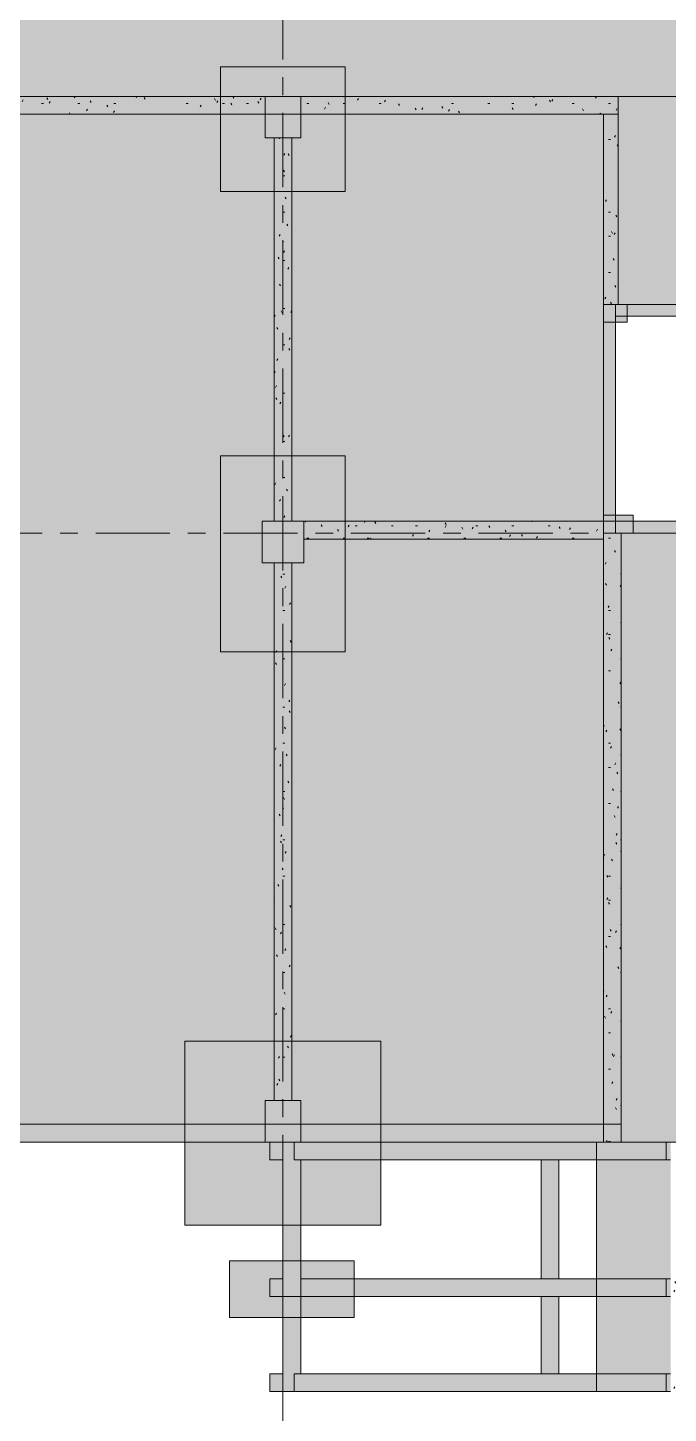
# Model space of a CAD drawing. Header units: millimetres. Extents: x -4000 to 187956, y -58990 to 162485.
# Drawn here: x 137131 to 147922, y -45821 to -22500 of the extents above; entities that cross this region are included whole.
import ezdxf

# ---------------------------------------------------------------- set-up
doc = ezdxf.new("R2010")
doc.units = ezdxf.units.MM
doc.linetypes.add('Grid Line 12_5mm', pattern=[2150, 1250, -300, 300, -300])
for name, color, linetype, lineweight in [('A-FLOR', 192, 'Continuous', 13), ('A-FLOR-PATT', 8, 'Continuous', 13), ('A-WALL', 113, 'Continuous', 13), ('A-WALL-PATT', 111, 'Continuous', 13), ('S-BEAM', 12, 'Continuous', 9), ('S-COLS', 52, 'Continuous', 9), ('S-GRID', 1, 'Continuous', 30)]:
    doc.layers.add(name, color=color, linetype=linetype, lineweight=lineweight)
pattern_1 = [(0, (0, 0), (812.8, 203.2), [33.528, -576.072, 33.528, -576.072, -3251.2]), (0, (0, 0), (812.8, 203.2), [-1219.2, 33.528, -1185.672, 33.528, -576.072, -1422.4]), (0, (0, 0), (812.8, 203.2), [-3048, 33.528, -372.872, 33.528, -982.472]), (120, (304.8, 101.6), (-582.37636, 602.30545), [33.528, -576.072, 33.528, -576.072, -3251.2]), (120, (304.8, 101.6), (-582.37636, 602.30545), [-1219.2, 33.528, -1185.672, 33.528, -576.072, -1422.4]), (120, (304.8, 101.6), (-582.37636, 602.30545), [-3048, 33.528, -372.872, 33.528, -982.472]), (240, (406.4, 508), (-230.42364, -805.50545), [33.528, -576.072, 33.528, -576.072, -3251.2]), (240, (406.4, 508), (-230.42364, -805.50545), [-1219.2, 33.528, -1185.672, 33.528, -576.072, -1422.4]), (240, (406.4, 508), (-230.42364, -805.50545), [-3048, 33.528, -372.872, 33.528, -982.472])]
pattern_2 = [(0, (2480.62, 0), (806.943, 203.2), [33.286, -571.921, 33.286, -571.921, -3227.771]), (0, (2480.62, 0), (806.943, 203.2), [-1210.414, 33.286, -1177.128, 33.286, -571.921, -1412.15]), (0, (2480.62, 0), (806.943, 203.2), [-3026.035, 33.286, -370.185, 33.286, -975.392]), (119.821, (2783.22, 101.6), (-579.43966, 604.50027), [33.468, -575.037, -3853.863]), (119.821, (2783.22, 101.6), (-579.43966, 604.50027), [-608.505, 33.468, -575.037, -3245.359]), (119.821, (2783.22, 101.6), (-579.43966, 604.50027), [-1217.009, 33.468, -1183.542, -2028.349]), (119.821, (2783.22, 101.6), (-579.43966, 604.50027), [-2434.019, 33.468, -575.037, -1419.844]), (119.821, (2783.22, 101.6), (-579.43966, 604.50027), [-3042.524, 33.468, -372.202, -1014.175]), (119.821, (2783.22, 101.6), (-579.43966, 604.50027), [-3448.194, 33.468, -980.707]), (240.179, (2884.1, 508), (-227.5056, -803.30884), [33.468, -575.037, -3853.863]), (240.179, (2884.1, 508), (-227.5056, -803.30884), [-608.505, 33.468, -575.037, -3245.359]), (240.179, (2884.1, 508), (-227.5056, -803.30884), [-1217.009, 33.468, -1183.542, -2028.349]), (240.179, (2884.1, 508), (-227.5056, -803.30884), [-2434.019, 33.468, -575.037, -1419.844]), (240.179, (2884.1, 508), (-227.5056, -803.30884), [-3042.524, 33.468, -372.202, -1014.175]), (240.179, (2884.1, 508), (-227.5056, -803.30884), [-3448.194, 33.468, -980.707])]

# ---------------------------------------------------------------- blocks, each defined once
blk = doc.blocks.new('CMF2_NHAPHUTRO_S_rvt-1-0_000')
at = {"layer": 'A-FLOR-PATT', "lineweight": 9}
h = blk.add_hatch(dxfattribs=at)
h.set_pattern_fill('FP_1', color=250, style=0, pattern_type=2)
h.set_pattern_definition(pattern_1)
h.paths.add_polyline_path([(55540, -41256), (56829, -41256), (56830, -23956), (63930, -23956), (63930, -31006), (78890, -31006), (78890, -23956), (146830, -23956), (146830, -30806), (147030, -30806), (147030, -27356), (150230, -27356), (150230, -30806), (161590, -30806), (161590, -23656), (177500, -23656), (177500, -22256), (55540, -22256), (55540, -31953)])
h.paths.add_polyline_path([(78690, -30806), (75490, -30806), (75490, -27356), (78690, -27356)])
h = blk.add_hatch(dxfattribs=at)
h.set_pattern_fill('FP_1', color=250, style=0, pattern_type=2)
h.set_pattern_definition(pattern_1)
h.paths.add_polyline_path([(65080, -42756), (65080, -39456), (62980, -39456), (62980, -42756)])
h.paths.add_polyline_path([(157780, -42656), (161080, -42656), (161080, -39556), (157780, -39556), (157780, -41297)])
h.paths.add_polyline_path([(166780, -42656), (170080, -42656), (170080, -39556), (166780, -39556), (166780, -41297)])
h.paths.add_polyline_path([(152080, -42656), (152080, -39556), (148780, -39556), (148780, -42656)])
h.paths.add_polyline_path([(139780, -42656), (143080, -42656), (143080, -39556), (139780, -39556), (139780, -41297)])
h.paths.add_polyline_path([(132580, -42656), (135880, -42656), (135880, -39556), (132580, -39556), (132580, -41297)])
h.paths.add_polyline_path([(128680, -42656), (128680, -39556), (125380, -39556), (125380, -42656)])
h.paths.add_polyline_path([(121480, -42656), (121480, -39556), (118180, -39556), (118180, -42656)])
h.paths.add_polyline_path([(108855, -42656), (112155, -42656), (112155, -39556), (108855, -39556), (108855, -41297)])
h.paths.add_polyline_path([(100180, -42656), (103480, -42656), (103480, -39556), (100180, -39556), (100180, -41297)])
h.paths.add_polyline_path([(96280, -42656), (96280, -39556), (92980, -39556), (92980, -42656), (93524, -42656)])
h.paths.add_polyline_path([(85780, -42656), (89080, -42656), (89080, -39556), (85780, -39556), (85780, -41297)])
h.paths.add_polyline_path([(78580, -42656), (81880, -42656), (81880, -39556), (78580, -39556), (78580, -41297)])
h.paths.add_polyline_path([(71380, -42656), (74680, -42656), (74680, -39556), (71380, -39556), (71380, -41297)])
h.paths.add_polyline_path([(58480, -42656), (58480, -39556), (55180, -39556), (55180, -42656), (57244, -42656)])
h.paths.add_polyline_path([(178250, -42206), (178250, -38906), (176150, -38906), (176150, -42206)])
h.paths.add_polyline_path([(167380, -33006), (169480, -33006), (169480, -29706), (167380, -29706), (167380, -31953)])
h.paths.add_polyline_path([(158380, -33006), (160480, -33006), (160480, -29706), (158380, -29706), (158380, -31953)])
h.paths.add_polyline_path([(140380, -33006), (142480, -33006), (142480, -29706), (140380, -29706), (140380, -31953)])
h.paths.add_polyline_path([(133180, -33006), (135280, -33006), (135280, -29706), (133180, -29706), (133180, -31953)])
h.paths.add_polyline_path([(125980, -33006), (128080, -33006), (128080, -29706), (125980, -29706), (125980, -31953)])
h.paths.add_polyline_path([(120733, -33006), (120880, -33006), (120880, -29706), (118780, -29706), (118780, -33006)])
h.paths.add_polyline_path([(111555, -33006), (111555, -29706), (109455, -29706), (109455, -33006)])
h.paths.add_polyline_path([(95680, -33006), (95680, -29706), (93580, -29706), (93580, -33006)])
h.paths.add_polyline_path([(102880, -33006), (102880, -29706), (100780, -29706), (100780, -33006), (102593, -33006)])
h.paths.add_polyline_path([(88480, -33006), (88480, -29706), (86380, -29706), (86380, -33006)])
h.paths.add_polyline_path([(71980, -33006), (74080, -33006), (74080, -29706), (71980, -29706), (71980, -31953)])
h.paths.add_polyline_path([(65080, -33006), (65080, -29706), (62980, -29706), (62980, -33006)])
h.paths.add_polyline_path([(57244, -33006), (57880, -33006), (57880, -29706), (55780, -29706), (55780, -33006)])
h.paths.add_polyline_path([(178250, -32906), (178250, -29806), (176150, -29806), (176150, -32906)])
h.paths.add_polyline_path([(158280, -27956), (160380, -27956), (160380, -27056), (158280, -27056), (158280, -27281)])
h.paths.add_polyline_path([(63180, -27956), (65280, -27956), (65280, -27056), (63180, -27056), (63180, -27281)])
h.paths.add_polyline_path([(120733, -25756), (120880, -25756), (120880, -22656), (118780, -22656), (118780, -25756)])
h.paths.add_polyline_path([(128080, -25756), (128080, -22656), (125980, -22656), (125980, -25756)])
h.paths.add_polyline_path([(111555, -25756), (111555, -22656), (109455, -22656), (109455, -25756)])
h.paths.add_polyline_path([(71980, -25756), (74080, -25756), (74080, -22656), (71980, -22656)])
h.paths.add_polyline_path([(62980, -25756), (65080, -25756), (65080, -22656), (62980, -22656)])
h.paths.add_polyline_path([(55780, -25756), (57880, -25756), (57880, -22656), (55780, -22656)])
h.paths.add_polyline_path([(178230, -25256), (178230, -23156), (176130, -23156), (176130, -25256)])
h.paths.add_polyline_path([(169480, -25256), (169480, -23156), (167380, -23156), (167380, -25256)])
h.paths.add_polyline_path([(160480, -25256), (160480, -23156), (158380, -23156), (158380, -25256)])
h.paths.add_polyline_path([(151480, -25256), (151480, -23156), (149380, -23156), (149380, -25256)])
h.paths.add_polyline_path([(140380, -25256), (142480, -25256), (142480, -23156), (140380, -23156)])
h.paths.add_polyline_path([(133180, -25256), (135280, -25256), (135280, -23156), (133180, -23156)])
h.paths.add_polyline_path([(102593, -25256), (102880, -25256), (102880, -23156), (100780, -23156), (100780, -25256)])
h.paths.add_polyline_path([(95680, -25256), (95680, -23156), (93580, -23156), (93580, -25256)])
h.paths.add_polyline_path([(79180, -25256), (81280, -25256), (81280, -23156), (79180, -23156)])
h.paths.add_polyline_path([(88480, -25256), (88480, -23156), (86380, -23156), (86380, -25256)])
h = blk.add_hatch(dxfattribs=at)
h.set_pattern_fill('FP_1', color=250, style=0, pattern_type=2)
h.set_pattern_definition(pattern_1)
h.paths.add_polyline_path([(147130, -41256), (147130, -31006), (147030, -31006), (147030, -27156), (147080, -27156), (147080, -23659), (78890, -23659), (78890, -31006), (63930, -31006), (63930, -23956), (62775, -23956), (62775, -35907), (64614, -35907), (64614, -32902), (83678, -32903), (83878, -32703), (83878, -24807), (84178, -24807), (84178, -32703), (84378, -32903), (90478, -32903), (90678, -32703), (90678, -24807), (90978, -24807), (90978, -32703), (91178, -32903), (98679, -32903), (98878, -32703), (98879, -31653), (99179, -31653), (99178, -32703), (99378, -32903), (104279, -32903), (104478, -32703), (104478, -31653), (104779, -31653), (104778, -32703), (104978, -32903), (116679, -32904), (116878, -32704), (116879, -31654), (117179, -31654), (117178, -32704), (117378, -32904), (122279, -32904), (122478, -32704), (122479, -31654), (122779, -31654), (122778, -32704), (122978, -32904), (124128, -32904), (124128, -33504), (65514, -33502), (65214, -33802), (65214, -35907), (131428, -35909), (131428, -36709), (130080, -36709), (130080, -39307), (129780, -39307), (129780, -36709), (125080, -36709), (125080, -39307), (124780, -39307), (124780, -36709), (119530, -36709), (119530, -39307), (119230, -39307), (119230, -36709), (114580, -36708), (114580, -39307), (114280, -39307), (114280, -36708), (107280, -36708), (107280, -39307), (106980, -39307), (106980, -36708), (102280, -36708), (102280, -39307), (101980, -39307), (101980, -36708), (96280, -36708), (96280, -39307), (95980, -39307), (95980, -36708), (91280, -36708), (91280, -39307), (90980, -39307), (90980, -36708), (83880, -36707), (83880, -39307), (83580, -39307), (83580, -36707), (78880, -36707), (78880, -39307), (78580, -39307), (78580, -36707), (72880, -36707), (72880, -39307), (72580, -39307), (72580, -36707), (67880, -36707), (67880, -39307), (67580, -39307), (67580, -36707), (62775, -36707), (62775, -40441), (58075, -40441), (58075, -23956), (56830, -23956), (56829, -41256), (141730, -41256)])
h.paths.add_polyline_path([(62180, -39841), (62180, -36707), (58675, -36706), (58675, -39238), (59128, -39841), (61779, -39841)])
h.paths.add_polyline_path([(62175, -35907), (62175, -23956), (58675, -23956), (58675, -35906), (62030, -35907)])
h = blk.add_hatch(dxfattribs=at)
h.set_pattern_fill('FP_1', color=250, style=0, pattern_type=2)
h.set_pattern_definition(pattern_1)
h.paths.add_polyline_path([(166083, -41256), (177500, -41256), (177500, -23656), (161590, -23656), (161590, -30806), (147030, -30806), (147030, -31006), (147130, -31006), (147130, -41256), (147943, -41256)])
at = {"layer": 'A-FLOR-PATT', "transparency": 33554534}
blk.add_hatch(color=7, dxfattribs=at).paths.add_polyline_path([(147943, -45456), (147961, -45456), (147961, -41256), (146715, -41256), (146715, -45456)])
at = {"layer": 'A-FLOR-PATT', "lineweight": 9}
h = blk.add_hatch(dxfattribs=at)
h.set_pattern_fill('FP_1', color=250, style=0, pattern_type=2)
h.set_pattern_definition(pattern_1)
h.paths.add_polyline_path([(175030, -44206), (175030, -43256), (172930, -43256), (172930, -44206)])
h.paths.add_polyline_path([(169630, -44206), (169630, -43256), (167530, -43256), (167530, -44206)])
h.paths.add_polyline_path([(151630, -44206), (151630, -43256), (149530, -43256), (149530, -44206)])
h.paths.add_polyline_path([(160630, -44206), (160630, -43256), (158530, -43256), (158530, -44206)])
h.paths.add_polyline_path([(142630, -44206), (142630, -43256), (140530, -43256), (140530, -44206)])
h.paths.add_polyline_path([(135430, -44206), (135430, -43256), (133330, -43256), (133330, -44206)])
h.paths.add_polyline_path([(126130, -44206), (128230, -44206), (128230, -43256), (126130, -43256)])
h.paths.add_polyline_path([(111555, -44206), (111555, -43256), (109455, -43256), (109455, -44206)])
h.paths.add_polyline_path([(121030, -44206), (121030, -43256), (118930, -43256), (118930, -44206)])
h.paths.add_polyline_path([(95530, -44206), (95530, -43256), (93430, -43256), (93430, -44206), (93524, -44206)])
h.paths.add_polyline_path([(102730, -44206), (102730, -43256), (100630, -43256), (100630, -44206)])
h.paths.add_polyline_path([(88330, -44206), (88330, -43256), (86230, -43256), (86230, -44206)])
h.paths.add_polyline_path([(80830, -44206), (80830, -43256), (78730, -43256), (78730, -44206)])
at = {"layer": 'A-WALL-PATT', "transparency": 33554534}
for points in [[(147030, -30806), (147030, -27156), (146830, -27156), (146830, -30806)], [(150130, -27356), (150130, -27156), (147030, -27156), (147030, -27356), (147943, -27356)], [(150080, -31006), (150080, -30806), (147330, -30806), (147330, -31006), (147943, -31006)]]:
    blk.add_hatch(color=7, dxfattribs=at).paths.add_polyline_path(points)
at = {"layer": 'S-BEAM'}
h = blk.add_hatch(dxfattribs=at)
h.set_pattern_fill('FP_2', color=256, style=0, pattern_type=2)
h.set_pattern_definition(pattern_1)
h.paths.add_polyline_path([(134530, -23956), (141130, -23956), (141130, -23656), (134530, -23656)])
h = blk.add_hatch(dxfattribs=at)
h.set_pattern_fill('FP_2', color=256, style=0, pattern_type=2)
h.set_pattern_definition(pattern_1)
h.paths.add_polyline_path([(146830, -23956), (147080, -23956), (147080, -23656), (141730, -23656), (141730, -23956)])
h = blk.add_hatch(dxfattribs=at)
h.set_pattern_fill('FP_1', color=256, style=0, pattern_type=2)
h.set_pattern_definition(pattern_1)
h.paths.add_polyline_path([(147080, -27156), (147080, -23956), (146830, -23956), (146830, -27156)])
h = blk.add_hatch(dxfattribs=at)
h.set_pattern_fill('FP_1', color=256, style=0, pattern_type=2)
h.set_pattern_definition(pattern_1)
h.paths.add_polyline_path([(141580, -30806), (141580, -24356), (141280, -24356), (141280, -30806)])
h = blk.add_hatch(dxfattribs=at)
h.set_pattern_fill('FP_1', color=256, style=0, pattern_type=2)
h.set_pattern_definition(pattern_1)
h.paths.add_polyline_path([(141780, -31106), (146830, -31106), (146830, -30806), (141780, -30806)])
h = blk.add_hatch(dxfattribs=at)
h.set_pattern_fill('FP_1', color=256, style=0, pattern_type=2)
h.set_pattern_definition(pattern_1)
h.paths.add_polyline_path([(147130, -41256), (147130, -31006), (146830, -31006), (146830, -41256)])
h = blk.add_hatch(dxfattribs=at)
h.set_pattern_fill('FP_1', color=256, style=0, pattern_type=2)
h.set_pattern_definition(pattern_1)
h.paths.add_polyline_path([(141580, -40556), (141580, -31506), (141280, -31506), (141280, -40556)])
h = blk.add_hatch(dxfattribs=at)
h.set_pattern_fill('FP_1', color=256, style=0, pattern_type=2)
h.set_pattern_definition(pattern_1)
h.paths.add_polyline_path([(146830, -41256), (146830, -40956), (57230, -40956), (57230, -41256), (138873, -41256)])
at = {"layer": 'S-BEAM', "lineweight": 5, "transparency": 33554534}
h = blk.add_hatch(color=256, dxfattribs=at)
h.paths.add_polyline_path([(141730, -41556), (145780, -41556), (145780, -41256), (141730, -41256), (141730, -41297)])
h.paths.add_polyline_path([(141430, -41556), (141430, -41256), (141208, -41256), (141208, -41556)])
h.paths.add_polyline_path([(147884, -41556), (147884, -41256), (146080, -41256), (146080, -41556)])
h = blk.add_hatch(color=256, dxfattribs=at)
h.paths.add_polyline_path([(141730, -45456), (141730, -43856), (141430, -43856), (141430, -45456)])
h.paths.add_polyline_path([(141730, -43256), (141730, -41256), (141430, -41256), (141430, -43256)])
blk.add_hatch(color=256, dxfattribs=at).paths.add_polyline_path([(145780, -45456), (146080, -45456), (146080, -41256), (145780, -41256), (145780, -45156)])
at = {"layer": 'S-BEAM'}
h = blk.add_hatch(dxfattribs=at)
h.set_pattern_fill('FP_4', color=256, style=0, pattern_type=2)
h.set_pattern_definition(pattern_2)
h.paths.add_polyline_path([(147943, -41556), (150645, -41556), (150645, -41256), (147884, -41256), (147884, -41556)])
at = {"layer": 'S-BEAM', "lineweight": 5, "transparency": 33554534}
h = blk.add_hatch(color=256, dxfattribs=at)
h.paths.add_polyline_path([(143408, -43856), (145780, -43856), (145780, -43556), (141730, -43556), (141730, -43856)])
h.paths.add_polyline_path([(147884, -43856), (147884, -43556), (146080, -43556), (146080, -43856)])
h.paths.add_polyline_path([(141208, -43856), (141430, -43856), (141430, -43556), (141208, -43556)])
at = {"layer": 'S-BEAM'}
h = blk.add_hatch(dxfattribs=at)
h.set_pattern_fill('FP_4', color=256, style=0, pattern_type=2)
h.set_pattern_definition(pattern_2)
h.paths.add_polyline_path([(150645, -43856), (150645, -43556), (147884, -43556), (147884, -43856), (147943, -43856)])
at = {"layer": 'S-BEAM', "lineweight": 5, "transparency": 33554534}
h = blk.add_hatch(color=256, dxfattribs=at)
h.paths.add_polyline_path([(146080, -45456), (147884, -45456), (147884, -45156), (146080, -45156)])
h.paths.add_polyline_path([(141208, -45456), (141430, -45456), (141430, -45156), (141208, -45156)])
h.paths.add_polyline_path([(143408, -45456), (145780, -45456), (145780, -45156), (141730, -45156), (141730, -45456)])
at = {"layer": 'S-BEAM'}
h = blk.add_hatch(dxfattribs=at)
h.set_pattern_fill('FP_4', color=256, style=0, pattern_type=2)
h.set_pattern_definition(pattern_2)
h.paths.add_polyline_path([(150645, -45456), (150645, -45156), (147884, -45156), (147884, -45456), (147943, -45456)])
at = {"layer": 'S-COLS', "lineweight": 5, "transparency": 33554534}
for points in [[(141730, -24356), (141730, -23656), (141130, -23656), (141130, -24356)], [(147230, -27456), (147230, -27156), (146830, -27156), (146830, -27456)], [(147330, -31006), (147330, -30706), (146830, -30706), (146830, -31006)], [(141780, -31506), (141780, -30806), (141080, -30806), (141080, -31506)], [(141730, -41256), (141730, -40556), (141130, -40556), (141130, -41256), (141430, -41256)], [(141730, -43856), (141730, -43256), (141430, -43256), (141430, -43856)]]:
    blk.add_hatch(color=256, dxfattribs=at).paths.add_polyline_path(points)
at = {"layer": 'A-FLOR', "color": 81, "lineweight": 15}
for p, q in [((140380, -23656), (140380, -23156)), ((140380, -23156), (142480, -23156)), ((142480, -23156), (142480, -23656)), ((134530, -23659), (141130, -23659)), ((140380, -23656), (140380, -23659)), ((141730, -23659), (147080, -23659)), ((142480, -23659), (142480, -23656)), ((147080, -23659), (147080, -27156)), ((134530, -23956), (141130, -23956)), ((140380, -25256), (140380, -23956)), ((141730, -23956), (146830, -23956)), ((142480, -23956), (142480, -25256)), ((146830, -23956), (146830, -27156)), ((141280, -25256), (140380, -25256)), ((141280, -25256), (141580, -25256)), ((142480, -25256), (141580, -25256)), ((140380, -33006), (140380, -29706)), ((140380, -29706), (141280, -29706)), ((141580, -29706), (141280, -29706)), ((141580, -29706), (142480, -29706)), ((142480, -29706), (142480, -30806)), ((142480, -31106), (142480, -30806)), ((147130, -31006), (147130, -41256)), ((142480, -31106), (142480, -33006)), ((146830, -40956), (146830, -31106)), ((141280, -33006), (140380, -33006)), ((141280, -33006), (141580, -33006)), ((142480, -33006), (141580, -33006)), ((139780, -40956), (139780, -39556)), ((139780, -39556), (141280, -39556)), ((141580, -39556), (141280, -39556)), ((141580, -39556), (143080, -39556)), ((143080, -39556), (143080, -40956)), ((139780, -40956), (139780, -41256)), ((143080, -41256), (143080, -40956)), ((141130, -41256), (134530, -41256))]:
    blk.add_line(p, q, dxfattribs=at)
at = {"layer": 'A-FLOR', "color": 93, "lineweight": 15}
for p, q in [((142480, -23156), (140380, -23156)), ((140380, -23156), (140380, -23656)), ((142480, -23656), (142480, -23156)), ((140380, -23956), (140380, -25256)), ((142480, -25256), (142480, -23956)), ((140380, -25256), (141280, -25256)), ((141580, -25256), (142480, -25256)), ((141280, -29706), (140380, -29706)), ((140380, -29706), (140380, -33006)), ((142480, -29706), (141580, -29706)), ((142480, -30806), (142480, -29706)), ((142480, -33006), (142480, -31106)), ((140380, -33006), (141280, -33006)), ((141580, -33006), (142480, -33006)), ((141280, -39556), (139780, -39556)), ((139780, -39556), (139780, -40956)), ((143080, -39556), (141580, -39556)), ((143080, -40956), (143080, -39556)), ((139780, -42656), (139780, -41256)), ((143080, -41256), (143080, -41556)), ((145780, -41256), (146080, -41256)), ((147884, -41256), (147961, -41256)), ((147961, -41256), (147884, -41256)), ((143080, -41556), (143080, -42656)), ((141430, -42656), (139780, -42656)), ((143080, -42656), (141730, -42656)), ((140530, -44206), (140530, -43256)), ((140530, -43256), (141430, -43256)), ((141730, -43256), (142630, -43256)), ((142630, -43256), (142630, -43556)), ((142630, -43556), (142630, -43856)), ((142630, -43856), (142630, -44206)), ((141430, -44206), (140530, -44206)), ((142630, -44206), (141730, -44206)), ((147884, -45456), (147961, -45456))]:
    blk.add_line(p, q, dxfattribs=at)
at = {"layer": 'A-FLOR', "color": 94, "lineweight": 15}
for p, q in [((141130, -23659), (134530, -23659)), ((147080, -23659), (141730, -23659)), ((147080, -27156), (147080, -23659)), ((147130, -41256), (147130, -31006)), ((134530, -41256), (141130, -41256)), ((139780, -41256), (139780, -42656)), ((147961, -41256), (146715, -41256)), ((146715, -41256), (146715, -45456)), ((143080, -42656), (143080, -41556)), ((139780, -42656), (141430, -42656)), ((141730, -42656), (143080, -42656)), ((141430, -43256), (140530, -43256)), ((140530, -43256), (140530, -44206)), ((142630, -43256), (141730, -43256)), ((142630, -43556), (142630, -43256)), ((142630, -44206), (142630, -43856)), ((140530, -44206), (141430, -44206)), ((141730, -44206), (142630, -44206)), ((146715, -45456), (147961, -45456))]:
    blk.add_line(p, q, dxfattribs=at)
at = {"layer": 'A-FLOR', "color": 71, "lineweight": 15}
for p, q in [((140380, -23659), (140380, -23656)), ((140380, -23659), (140380, -23956)), ((142480, -23656), (142480, -23659)), ((142480, -23956), (142480, -23659)), ((141130, -23956), (134530, -23956)), ((146830, -23956), (141730, -23956)), ((146830, -27156), (146830, -23956)), ((141580, -25256), (141280, -25256)), ((141280, -29706), (141580, -29706)), ((142480, -30806), (142480, -31106)), ((146830, -31106), (146830, -31006)), ((146830, -40956), (146830, -31106)), ((141580, -33006), (141280, -33006)), ((141280, -39556), (141580, -39556)), ((139780, -41256), (139780, -40956)), ((143080, -40956), (143080, -41256)), ((146830, -41256), (146830, -40956))]:
    blk.add_line(p, q, dxfattribs=at)
at = {"layer": 'A-FLOR', "color": 255, "lineweight": 15}
for p, q in [((140380, -23956), (140380, -23659)), ((142480, -23659), (142480, -23956)), ((146830, -31106), (146830, -31006)), ((146830, -41256), (146830, -40956))]:
    blk.add_line(p, q, dxfattribs=at)
at = {"layer": 'A-FLOR', "color": 95, "lineweight": 15}
for p, q in [((141130, -23659), (141730, -23659)), ((141130, -23956), (141730, -23956)), ((146830, -27456), (146830, -30706)), ((147030, -30706), (147030, -27456)), ((147030, -27456), (147030, -30706)), ((150230, -27356), (147230, -27356)), ((147030, -30806), (150230, -30806)), ((147030, -30806), (147030, -31006)), ((141730, -42656), (141430, -42656)), ((141730, -44206), (141430, -44206))]:
    blk.add_line(p, q, dxfattribs=at)
at = {"layer": 'A-FLOR', "color": 75, "lineweight": 15}
for p, q in [((141730, -23956), (141130, -23956)), ((146830, -31006), (146830, -30806)), ((141208, -41256), (141130, -41256)), ((145780, -41256), (141730, -41256)), ((146715, -41256), (146080, -41256))]:
    blk.add_line(p, q, dxfattribs=at)
at = {"layer": 'A-FLOR', "color": 85, "lineweight": 15}
for p, q in [((146830, -27456), (146830, -27156)), ((147030, -27356), (147030, -27456)), ((146830, -30806), (146830, -30706)), ((147030, -30706), (147030, -30806))]:
    blk.add_line(p, q, dxfattribs=at)
at = {"layer": 'A-FLOR', "color": 97, "lineweight": 15}
for p, q in [((146830, -27156), (146830, -27456)), ((147230, -27356), (147030, -27356)), ((147030, -27456), (147030, -27356)), ((147030, -27356), (147030, -27456)), ((146830, -30706), (146830, -30806)), ((147030, -30806), (147030, -30706)), ((147030, -30706), (147030, -30806)), ((146830, -30806), (147030, -30806)), ((146830, -30806), (147030, -30806)), ((147884, -41256), (147130, -41256))]:
    blk.add_line(p, q, dxfattribs=at)
at = {"layer": 'A-FLOR', "color": 63, "lineweight": 15}
for p, q in [((147080, -27156), (147030, -27156)), ((146830, -30706), (146830, -27456)), ((147030, -27456), (147030, -30706)), ((146830, -30806), (147030, -30806)), ((147030, -30806), (146830, -30806)), ((147030, -31006), (147130, -31006)), ((141730, -41256), (141622, -41256)), ((147961, -41256), (147884, -41256))]:
    blk.add_line(p, q, dxfattribs=at)
at = {"layer": 'A-FLOR', "color": 89, "lineweight": 15}
blk.add_line((147030, -27156), (147030, -27356), dxfattribs=at)
at = {"layer": 'A-FLOR', "color": 98, "lineweight": 15}
for p, q in [((147030, -27356), (147030, -27156)), ((147030, -27156), (147080, -27156)), ((147030, -27356), (147230, -27356)), ((147030, -27456), (147030, -27356)), ((147030, -30806), (147030, -30706)), ((146715, -41256), (147130, -41256)), ((147884, -41256), (146715, -41256)), ((147130, -41256), (147884, -41256)), ((141730, -43256), (141430, -43256)), ((146715, -45456), (147884, -45456))]:
    blk.add_line(p, q, dxfattribs=at)
at = {"layer": 'A-FLOR', "color": 96, "lineweight": 15}
for p, q in [((147030, -30706), (147030, -27456)), ((147230, -27356), (150230, -27356)), ((150230, -30806), (147030, -30806)), ((147030, -31006), (147030, -30806)), ((147130, -31006), (147030, -31006)), ((141730, -41256), (145780, -41256)), ((143080, -41556), (143080, -41256)), ((146080, -41256), (146715, -41256)), ((141430, -42656), (141730, -42656)), ((142630, -43856), (142630, -43556)), ((141430, -44206), (141730, -44206))]:
    blk.add_line(p, q, dxfattribs=at)
at = {"layer": 'A-FLOR', "color": 55, "lineweight": 15}
blk.add_line((146830, -31006), (146830, -30806), dxfattribs=at)
at = {"layer": 'A-FLOR', "color": 77, "lineweight": 15}
for p, q in [((141622, -41256), (141208, -41256)), ((146830, -41256), (146715, -41256)), ((141430, -43256), (141730, -43256))]:
    blk.add_line(p, q, dxfattribs=at)
at = {"layer": 'A-FLOR', "color": 53, "lineweight": 15}
blk.add_line((146080, -41256), (145780, -41256), dxfattribs=at)
at = {"layer": 'A-FLOR', "color": 65, "lineweight": 15}
blk.add_line((147130, -41256), (146830, -41256), dxfattribs=at)
at = {"layer": 'A-WALL', "color": 90, "lineweight": 15}
for p, q in [((146830, -27156), (146830, -30806)), ((147030, -27156), (146830, -27156)), ((150130, -27156), (147030, -27156)), ((147030, -30806), (147030, -27356)), ((147030, -27356), (150130, -27356)), ((146830, -30806), (147030, -30806)), ((150080, -30806), (147330, -30806)), ((147330, -31006), (150080, -31006))]:
    blk.add_line(p, q, dxfattribs=at)
at = {"layer": 'S-BEAM', "color": 250}
for p, q in [((134530, -23656), (141130, -23656)), ((141130, -23656), (141130, -23956)), ((141730, -23956), (141730, -23656)), ((141730, -23656), (147080, -23656)), ((147080, -23956), (147080, -23656)), ((141130, -23956), (134530, -23956)), ((141730, -23956), (146830, -23956)), ((146830, -23956), (146830, -27156)), ((147080, -27156), (147080, -23956)), ((141580, -24356), (141280, -24356)), ((141280, -30806), (141280, -24356)), ((141580, -24356), (141580, -30806)), ((146830, -27156), (147080, -27156)), ((141580, -30806), (141280, -30806)), ((141780, -30806), (141780, -31106)), ((146830, -30806), (141780, -30806)), ((146830, -31006), (146830, -30806)), ((147130, -31006), (146830, -31006)), ((147130, -41256), (147130, -31006)), ((141780, -31106), (146830, -31106)), ((146830, -31106), (146830, -41256)), ((141580, -31506), (141280, -31506)), ((141280, -31506), (141280, -40556)), ((141580, -40556), (141580, -31506)), ((141280, -40556), (141580, -40556)), ((141130, -40956), (134530, -40956)), ((141730, -40956), (141130, -40956)), ((146830, -40956), (141730, -40956)), ((146830, -41256), (146830, -40956)), ((134530, -41256), (141130, -41256)), ((141130, -41256), (141208, -41256)), ((141208, -41256), (141622, -41256)), ((141208, -41256), (141208, -41556)), ((141208, -41256), (141430, -41256)), ((141730, -41256), (141430, -41256)), ((141430, -41556), (141430, -41256)), ((141430, -41256), (141622, -41256)), ((141430, -41256), (141430, -41556)), ((141622, -41256), (141622, -41556)), ((141730, -41256), (145780, -41256)), ((145780, -41256), (141730, -41256)), ((141730, -41256), (145780, -41256)), ((146080, -41256), (145780, -41256)), ((146080, -41256), (146715, -41256)), ((147884, -41256), (146080, -41256)), ((146080, -41256), (146715, -41256)), ((146715, -41256), (146830, -41256)), ((146715, -41256), (147884, -41256)), ((146830, -41256), (147130, -41256)), ((147884, -41556), (147884, -41256)), ((147884, -41256), (147961, -41256)), ((141208, -41556), (141430, -41556)), ((141208, -41556), (141430, -41556)), ((141430, -41556), (141430, -43256)), ((141430, -43256), (141430, -41556)), ((141622, -41556), (141730, -41556)), ((141730, -43256), (141730, -41556)), ((141730, -43256), (141730, -41556)), ((141730, -41556), (145780, -41556)), ((141730, -41556), (145780, -41556)), ((145780, -41556), (145780, -43556)), ((145780, -43556), (145780, -41556)), ((146080, -41556), (145780, -41556)), ((146080, -43556), (146080, -41556)), ((146080, -43556), (146080, -41556)), ((146080, -41556), (147884, -41556)), ((146080, -41556), (146715, -41556)), ((146715, -41556), (147884, -41556)), ((147961, -41556), (147884, -41556)), ((141730, -43256), (141430, -43256)), ((141208, -43556), (141208, -43856)), ((141430, -43556), (141208, -43556)), ((141430, -43556), (141208, -43556)), ((141430, -43556), (141430, -43856)), ((145780, -43556), (141730, -43556)), ((141730, -43556), (141730, -43856)), ((145780, -43556), (141730, -43556)), ((145780, -43556), (146080, -43556)), ((147884, -43556), (146080, -43556)), ((146715, -43556), (146080, -43556)), ((147884, -43556), (146715, -43556)), ((147884, -43856), (147884, -43556)), ((147884, -43556), (147961, -43556)), ((141208, -43856), (141430, -43856)), ((141208, -43856), (141430, -43856)), ((141430, -43856), (141430, -45156)), ((141430, -43856), (141430, -45156)), ((141730, -43856), (141430, -43856)), ((141730, -45156), (141730, -43856)), ((141730, -45156), (141730, -43856)), ((141730, -43856), (145780, -43856)), ((141730, -43856), (145780, -43856)), ((145780, -43856), (145780, -45156)), ((145780, -45156), (145780, -43856)), ((146080, -43856), (145780, -43856)), ((146080, -45156), (146080, -43856)), ((146080, -45156), (146080, -43856)), ((146080, -43856), (147884, -43856)), ((146080, -43856), (146715, -43856)), ((146715, -43856), (147884, -43856)), ((147961, -43856), (147884, -43856)), ((141430, -45156), (141208, -45156)), ((141208, -45156), (141208, -45456)), ((141208, -45156), (141430, -45156)), ((141430, -45156), (141430, -45456)), ((141430, -45156), (141430, -45456)), ((141730, -45156), (141622, -45156)), ((141622, -45156), (141622, -45456)), ((145780, -45156), (141730, -45156)), ((141730, -45156), (145780, -45156)), ((145780, -45156), (146080, -45156)), ((147884, -45156), (146080, -45156)), ((146080, -45156), (146715, -45156)), ((146715, -45156), (147884, -45156)), ((147884, -45456), (147884, -45156)), ((147884, -45156), (147961, -45156)), ((141208, -45456), (141430, -45456)), ((141208, -45456), (141430, -45456)), ((141430, -45456), (141730, -45456)), ((141430, -45456), (141622, -45456)), ((141730, -45456), (145780, -45456)), ((141730, -45456), (145780, -45456)), ((145780, -45456), (146080, -45456)), ((146080, -45456), (147884, -45456)), ((146080, -45456), (146715, -45456)), ((146715, -45456), (147884, -45456)), ((147961, -45456), (147884, -45456))]:
    blk.add_line(p, q, dxfattribs=at)
at = {"layer": 'S-BEAM', "color": 253}
for p, q in [((141130, -23656), (134530, -23656)), ((147080, -23656), (141730, -23656)), ((147080, -23656), (147080, -23659)), ((141280, -24356), (141280, -30806)), ((141580, -24356), (141580, -30806)), ((147080, -27156), (147030, -27156)), ((141780, -31106), (141780, -30806)), ((141780, -30806), (146830, -30806)), ((146830, -31006), (147030, -31006)), ((141780, -31106), (146830, -31106)), ((141280, -31506), (141280, -40556)), ((141580, -31506), (141580, -40556)), ((141130, -40956), (134530, -40956)), ((141730, -40956), (146830, -40956)), ((146830, -40956), (147130, -40956)), ((147130, -41256), (147130, -40956)), ((134530, -41256), (141130, -41256)), ((141622, -41256), (141730, -41256)), ((145780, -41256), (146080, -41256))]:
    blk.add_line(p, q, dxfattribs=at)
at = {"layer": 'S-BEAM', "color": 251}
for p, q in [((141130, -23659), (141130, -23656)), ((141730, -23656), (141730, -23659)), ((141280, -24356), (141580, -24356)), ((141280, -30806), (141580, -30806)), ((141280, -31506), (141580, -31506)), ((141580, -40556), (141280, -40556)), ((141730, -40956), (141130, -40956)), ((141130, -41256), (141130, -40956)), ((141130, -40956), (141130, -41256)), ((141730, -41256), (141730, -40956)), ((141730, -41256), (141730, -40956)), ((141130, -41256), (141208, -41256)), ((141730, -41256), (145780, -41256)), ((146080, -41256), (146715, -41256))]:
    blk.add_line(p, q, dxfattribs=at)
at = {"layer": 'S-BEAM', "color": 252}
for p, q in [((141130, -23956), (141130, -23659)), ((141730, -23659), (141730, -23956)), ((146830, -30806), (146830, -31006)), ((141622, -41256), (141730, -41256)), ((141622, -41256), (141730, -41256)), ((145780, -41256), (146080, -41256)), ((145780, -41256), (146080, -41256)), ((147884, -41256), (147961, -41256)), ((141622, -41556), (141730, -41556)), ((145780, -41556), (146080, -41556)), ((147884, -41556), (147961, -41556)), ((146080, -43556), (145780, -43556)), ((147961, -43556), (147884, -43556)), ((145780, -43856), (146080, -43856)), ((147884, -43856), (147961, -43856)), ((141622, -45156), (141730, -45156)), ((145780, -45156), (146080, -45156)), ((147884, -45156), (147961, -45156)), ((141622, -45456), (141730, -45456)), ((145780, -45456), (146080, -45456)), ((147884, -45456), (147961, -45456))]:
    blk.add_line(p, q, dxfattribs=at)
at = {"layer": 'S-BEAM', "color": 254}
for p, q in [((147080, -23659), (147080, -23956)), ((141130, -23956), (134530, -23956)), ((146830, -23956), (141730, -23956)), ((147080, -23956), (146830, -23956)), ((147080, -23956), (146830, -23956)), ((146830, -23956), (146830, -27156)), ((147080, -23956), (147080, -27156)), ((147130, -31006), (147130, -40956)), ((146830, -31106), (146830, -40956)), ((146830, -40956), (146830, -41256)), ((146830, -40956), (146830, -41256)), ((147130, -40956), (146830, -40956))]:
    blk.add_line(p, q, dxfattribs=at)
at = {"layer": 'S-BEAM', "color": 47}
blk.add_line((147030, -27156), (146830, -27156), dxfattribs=at)
at = {"layer": 'S-BEAM', "color": 9}
blk.add_line((147030, -31006), (147130, -31006), dxfattribs=at)
at = {"layer": 'S-BEAM', "color": 37}
for p, q in [((141208, -41256), (141622, -41256)), ((146715, -41256), (146830, -41256))]:
    blk.add_line(p, q, dxfattribs=at)
at = {"layer": 'S-BEAM', "color": 57}
blk.add_line((146830, -41256), (147130, -41256), dxfattribs=at)
at = {"layer": 'S-COLS', "color": 250}
for p, q in [((141730, -23656), (141130, -23656)), ((141130, -23656), (141130, -24356)), ((141130, -23656), (141730, -23656)), ((141130, -23659), (141130, -24356)), ((141730, -24356), (141730, -23656)), ((141730, -24356), (141730, -23659)), ((141130, -24356), (141730, -24356)), ((141130, -24356), (141730, -24356)), ((147230, -27156), (146830, -27156)), ((146830, -27156), (146830, -27456)), ((147080, -27156), (147230, -27156)), ((147230, -27456), (147230, -27156)), ((147230, -27156), (147230, -27356)), ((146830, -27456), (147230, -27456)), ((147230, -27456), (147030, -27456)), ((147230, -27356), (147230, -27456)), ((147330, -30706), (146830, -30706)), ((146830, -30706), (146830, -31006)), ((147030, -30706), (147330, -30706)), ((147330, -30806), (147330, -30706)), ((147330, -30706), (147330, -30806)), ((141780, -30806), (141080, -30806)), ((141080, -30806), (141080, -31506)), ((141780, -30806), (141080, -30806)), ((141080, -30806), (141080, -31506)), ((141780, -31506), (141780, -30806)), ((141780, -31506), (141780, -30806)), ((146830, -31006), (147330, -31006)), ((147330, -31006), (147130, -31006)), ((147330, -30806), (147330, -31006)), ((141080, -31506), (141780, -31506)), ((141080, -31506), (141780, -31506)), ((141730, -40556), (141130, -40556)), ((141130, -40556), (141130, -41256)), ((141730, -40556), (141130, -40556)), ((141130, -40556), (141130, -41256)), ((141730, -41256), (141730, -40556)), ((141730, -41256), (141730, -40556)), ((141130, -41256), (141208, -41256)), ((141430, -41256), (141730, -41256)), ((141430, -43256), (141430, -43556)), ((141430, -43556), (141430, -43256)), ((141430, -43256), (141730, -43256)), ((141730, -43556), (141730, -43256)), ((141730, -43256), (141730, -43556)), ((141430, -43856), (141430, -43556)), ((141730, -43556), (141730, -43856)), ((141730, -43856), (141430, -43856))]:
    blk.add_line(p, q, dxfattribs=at)
at = {"layer": 'S-COLS', "color": 37}
for p, q in [((141130, -23659), (141130, -23656)), ((141730, -23659), (141130, -23659)), ((141730, -23656), (141730, -23659)), ((146830, -27156), (147030, -27156))]:
    blk.add_line(p, q, dxfattribs=at)
at = {"layer": 'S-COLS', "color": 59}
for p, q in [((146830, -27456), (146830, -27156)), ((147030, -27456), (146830, -27456)), ((146830, -30806), (146830, -30706)), ((146830, -30706), (147030, -30706))]:
    blk.add_line(p, q, dxfattribs=at)
at = {"layer": 'S-COLS', "color": 253}
for p, q in [((147030, -27156), (147080, -27156)), ((147130, -31006), (146830, -31006))]:
    blk.add_line(p, q, dxfattribs=at)
at = {"layer": 'S-COLS', "color": 251}
blk.add_line((146830, -31006), (146830, -30806), dxfattribs=at)
at = {"layer": 'S-GRID', "linetype": 'Grid Line 12_5mm', "lineweight": 9}
for p, q in [((141430, -13185), (141430, -57690)), ((47977, -23656), (186656, -23656)), ((47977, -31006), (186656, -31006)), ((47977, -41256), (186656, -41256))]:
    blk.add_line(p, q, dxfattribs=at)

msp = doc.modelspace()

# ---------------------------------------------------------------- block references
at = {"lineweight": 5}
msp.add_blockref('CMF2_NHAPHUTRO_S_rvt-1-0_000', (0, 0), dxfattribs=at)

doc.saveas('drawing.dxf')
